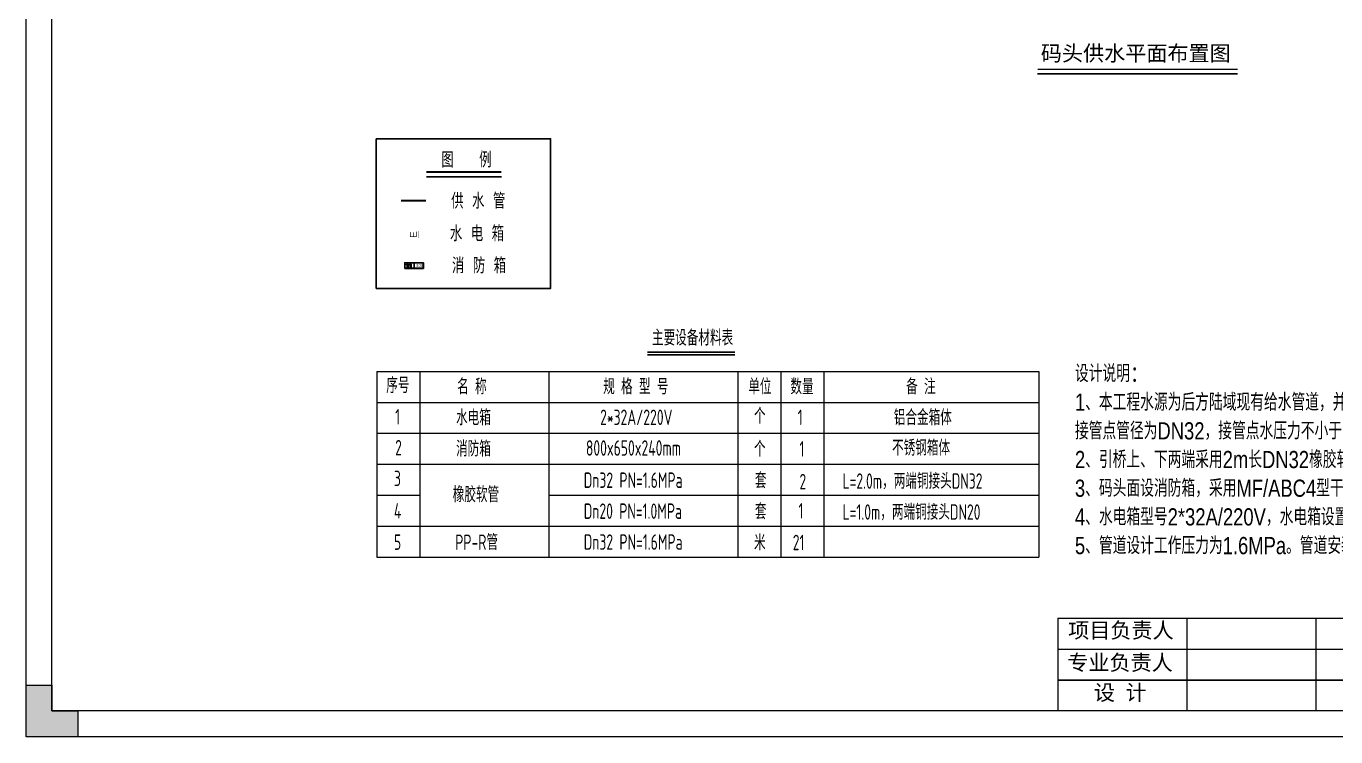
# Model space of a CAD drawing. Header units: millimetres. Extents: x 136606 to 1231039, y 82794 to 127364.
# Drawn here: x 1037301 to 1075385, y 82794 to 103447 of the extents above; entities that cross this region are included whole.
import ezdxf
from ezdxf.enums import TextEntityAlignment as Align

# ---------------------------------------------------------------- set-up
doc = ezdxf.new("R2010")
doc.units = ezdxf.units.MM
doc.layers.add('图框', color=7, linetype='Continuous', lineweight=13)
doc.layers.add('文本', color=3, linetype='Continuous', lineweight=13)
for name, color, linetype in [('水电箱', 40, 'Continuous'), ('消防箱', 112, 'Continuous'), ('给水标注', 7, 'Continuous'), ('给水管', 80, 'Continuous')]:
    doc.layers.add(name, color=color, linetype=linetype)
doc.styles.add('Arial', font='arial.ttf')
doc.styles.add('HZ', font='rs.shx', dxfattribs={"width": 0.8, "bigfont": 'hztxt.shx'})
doc.styles.add('hztxt', font='ros1.shx', dxfattribs={"width": 0.8, "bigfont": 'hztxt.shx'})
doc.styles.get("Standard").update_dxf_attribs({"font": 'arial.ttf'})
doc.styles.add('英文注解', font='arial.ttf')

# ---------------------------------------------------------------- blocks, each defined once
blk = doc.blocks.new('GW-TK')
at = {"layer": '图框', "linetype": 'Continuous', "lineweight": 0}
h = blk.add_hatch(color=256, dxfattribs=at)
h.dxf.hatch_style = 1
h.paths.add_polyline_path([(927193.56, 464418.01), (927193.56, 464423.01), (927188.55, 464423.01), (927188.55, 464428.01), (927183.55, 464428.01), (927183.55, 464418.01)])
at = {"layer": '图框', "linetype": 'Continuous'}
for p, q in [((927383.55, 464441.02), (927383.55, 464423.01)), ((927408.55, 464441.02), (927408.55, 464423.01)), ((927433.55, 464441.02), (927433.55, 464423.01)), ((927383.55, 464435.01), (927523.55, 464435.01)), ((927451.56, 464429.01), (927383.55, 464429.01)), ((927383.55, 464429.01), (927598.55, 464429.01))]:
    blk.add_line(p, q, dxfattribs=at)
at = {"layer": '图框'}
for points in [[(927183.55, 464715.01), (927603.55, 464715.01), (927603.55, 464418.01), (927183.55, 464418.01)], [(927188.55, 464710.01), (927598.55, 464710.01), (927598.55, 464423.01), (927188.55, 464423.01)]]:
    blk.add_lwpolyline(points, close=True, dxfattribs=at)
at = {"layer": '图框', "linetype": 'Continuous'}
blk.add_lwpolyline([(927383.55, 464441.02), (927598.55, 464441.02)], dxfattribs=at)
at = {"layer": '图框', "linetype": 'Continuous', "lineweight": 0}
blk.add_lwpolyline([(927188.55, 464428.01), (927188.55, 464423.01), (927193.56, 464423.01), (927193.56, 464418.01), (927183.55, 464418.01), (927183.55, 464428.01)], close=True, dxfattribs=at)
at = {"layer": '图框', "linetype": 'Continuous', "char_height": 3, "attachment_point": 1}
for s, width, heights, insert in [('{\\fSimSun|b0|i0|c134|p2;项目负责人}', 26.0225, [0], (927385.56, 464440.15)), ('{\\fSimSun|b0|i0|c134|p2;专业负责人}', 24.6361, [2.04], (927385.39, 464433.9)), ('{\\fSimSun|b0|i0|c134|p2;设 计}', 16.2353, [0], (927390.55, 464428.09))]:
    blk.add_mtext_dynamic_manual_height_columns(s, width=width, gutter_width=17.5, heights=heights, dxfattribs=dict(at, insert=insert))
blk = doc.blocks.new('*U864')
at = {"layer": '消防箱'}
h = blk.add_hatch(color=240, dxfattribs=at)
h.dxf.hatch_style = 1
edge = h.paths.add_edge_path()
edge.add_line((-208, 35), (-193, 35))
edge.add_line((-193, 35), (-193, 41))
edge.add_line((-193, 41), (-208, 41))
edge.add_ellipse((-203, 15), major_axis=(0, 25.6), ratio=0.999994, start_angle=9.5957, end_angle=90.002)
edge.add_ellipse((-192, -3), major_axis=(0, 40.9), ratio=0.999994, start_angle=22.0899, end_angle=63.8382, ccw=False)
h.paths.add_polyline_path([(-183, 48), (-193, 48), (-193, 41), (-183, 41)])
h.paths.add_polyline_path([(-183, 41), (-193, 41), (-193, 35), (-183, 35)])
h.paths.add_polyline_path([(-167, 41), (-183, 41), (-183, 35), (-167, 35)])
h.paths.add_polyline_path([(-183, 35), (-193, 35), (-193, 24), (-183, 24)])
h.paths.add_polyline_path([(-172, 24), (-204, 24), (-204, -47), (-172, -47)])
h = blk.add_hatch(color=240, dxfattribs=at)
h.dxf.hatch_style = 1
edge = h.paths.add_edge_path()
edge.add_line((-122, 35), (-108, 35))
edge.add_line((-108, 35), (-108, 41))
edge.add_line((-108, 41), (-122, 41))
edge.add_ellipse((-118, 15), major_axis=(0, 25.6), ratio=0.999994, start_angle=9.5957, end_angle=90.002)
edge.add_ellipse((-107, -3), major_axis=(0, 40.9), ratio=0.999994, start_angle=22.0899, end_angle=63.8382, ccw=False)
h.paths.add_polyline_path([(-97, 48), (-108, 48), (-108, 41), (-97, 41)])
h.paths.add_polyline_path([(-97, 41), (-108, 41), (-108, 35), (-97, 35)])
h.paths.add_polyline_path([(-81, 41), (-97, 41), (-97, 35), (-81, 35)])
h.paths.add_polyline_path([(-97, 35), (-108, 35), (-108, 24), (-97, 24)])
h.paths.add_polyline_path([(-87, 24), (-118, 24), (-118, -47), (-87, -47)])
at = {"layer": '消防箱', "color": 240}
for p, q in [((-208, 41, 0), (-167, 41, 0)), ((-208, 35, 0), (-167, 35, 0)), ((-204, 24, 0), (-172, 24, 0)), ((-204, -47, 0), (-204, 24, 0)), ((-193, 24, 0), (-193, 48, 0)), ((-183, 48, 0), (-193, 48, 0)), ((-183, 24, 0), (-183, 48, 0)), ((-172, 24, 0), (-172, -47, 0)), ((-167, 35, 0), (-167, 41, 0)), ((-122, 41, 0), (-81, 41, 0)), ((-122, 35, 0), (-81, 35, 0)), ((-118, 24, 0), (-87, 24, 0)), ((-118, -47, 0), (-118, 24, 0)), ((-108, 24, 0), (-108, 48, 0)), ((-97, 48, 0), (-108, 48, 0)), ((-97, 24, 0), (-97, 48, 0)), ((-87, 24, 0), (-87, -47, 0)), ((-81, 35, 0), (-81, 41, 0)), ((-172, -47, 0), (-204, -47, 0)), ((-87, -47, 0), (-118, -47, 0))]:
    blk.add_line(p, q, dxfattribs=at)
at = {"layer": '消防箱', "color": 7}
for points in [[(-270, -81), (270, -81), (270, 81), (-270, 81)], [(-269, -80), (269, -80), (269, 80), (-269, 80)]]:
    blk.add_lwpolyline(points, close=True, dxfattribs=at)
blk.add_lwpolyline([(0, 81), (0, -81)], dxfattribs=at)
at = {"layer": '消防箱', "color": 240}
for centre, major_axis, start_param, end_param in [((-203, 15, 0), (0, 25.6), 0.167476, 1.570832), ((-192, -3, 0), (0, 40.9), 0.385541, 1.114187), ((-118, 15, 0), (0, 25.6), 0.167476, 1.570832), ((-107, -3, 0), (0, 40.9), 0.385541, 1.114187)]:
    blk.add_ellipse(centre, major_axis=major_axis, ratio=0.999994, start_param=start_param, end_param=end_param, dxfattribs=at)
at = {"layer": '消防箱', "color": 240, "insert": (60, 35, 0), "char_height": 67.5, "attachment_point": 1, "style": '英文注解'}
blk.add_mtext_dynamic_manual_height_columns('SOS', width=76.5, gutter_width=8.44, heights=[0], dxfattribs=at)
blk = doc.blocks.new('*U863')
at = {"color": 0, "linetype": 'ByBlock', "lineweight": -2, "transparency": 16777216}
blk.add_blockref('*U864', (0, 0), dxfattribs=at)
blk = doc.blocks.new('水电箱A')
at = {"layer": '水电箱', "color": 2, "const_width": 3}
blk.add_lwpolyline([(-30, 210), (270, 210), (270, -210), (-30, -210)], close=True, dxfattribs=at)
at = {"layer": '水电箱', "color": 2}
blk.add_text('E', height=300, dxfattribs=at).set_placement((-24, -153))

msp = doc.modelspace()

# ---------------------------------------------------------------- linework, layer by layer
msp.add_line((1055364.2386, 93892.0479, 0), (1057913.1274, 93892.0479, 0))
msp.add_lwpolyline([(1066710.5926, 102059.5464), (1072529.4824, 102059.5464)])
at = {"elevation": 0}
msp.add_lwpolyline([(1047482.377, 100177.9822), (1052550.6421, 100177.9822), (1052550.6421, 95825.1552), (1047482.377, 95825.1552)], close=True, dxfattribs=at)
at = {"const_width": 40.2188, "elevation": 0, "flags": 128}
msp.add_lwpolyline([(1055364.2386, 93972.4855), (1057913.1274, 93972.4855)], dxfattribs=at)
at = {"layer": '文本'}
for p, q in [((1047497.3459, 93414.2265, 0), (1066747.3459, 93414.2265, 0)), ((1047497.3459, 93414.2265, 0), (1047497.3459, 88014.2265, 0)), ((1048747.3459, 93414.2265, 0), (1048747.3459, 88014.2265, 0)), ((1052497.3459, 93414.2265, 0), (1052497.3459, 88014.2265, 0)), ((1057997.3459, 93414.2265, 0), (1057997.3459, 88014.2265, 0)), ((1059247.3459, 93414.2265, 0), (1059247.3459, 88014.2265, 0)), ((1060497.3459, 93414.2265, 0), (1060497.3459, 88014.2265, 0)), ((1066747.3459, 93414.2265, 0), (1066747.3459, 88014.2265, 0)), ((1047497.3459, 92514.2265, 0), (1066747.3459, 92514.2265, 0)), ((1047497.3459, 91614.2265, 0), (1066747.3459, 91614.2265, 0)), ((1047497.3459, 90714.2265, 0), (1066747.3459, 90714.2265, 0)), ((1047497.3459, 89814.2265, 0), (1048747.3459, 89814.2265, 0)), ((1052497.3459, 89814.2265, 0), (1066747.3459, 89814.2265, 0)), ((1047497.3459, 88914.2265, 0), (1066747.3459, 88914.2265, 0)), ((1047497.3459, 88014.2265, 0), (1066747.3459, 88014.2265, 0))]:
    msp.add_line(p, q, dxfattribs=at)
at = {"layer": '文本', "color": 7, "const_width": 41.0063}
msp.add_lwpolyline([(1066710.5926, 102197.0464), (1072529.4824, 102197.0464)], dxfattribs=at)
at = {"layer": '给水标注', "color": 0}
msp.add_line((1048937.9409, 99068.2002, 0), (1051118.1895, 99068.2002, 0), dxfattribs=at)
at = {"layer": '给水标注', "color": 0, "const_width": 55, "elevation": 0}
msp.add_lwpolyline([(1048937.9409, 99208.8589), (1051118.1895, 99208.8589)], dxfattribs=at)
at = {"layer": '给水管', "color": 4, "lineweight": -3, "const_width": 55, "elevation": 0}
msp.add_lwpolyline([(1048201.7951, 98378.9271), (1048928.1813, 98378.9271)], dxfattribs=at)

# ---------------------------------------------------------------- block references
at = {"xscale": 150, "yscale": 150, "zscale": 150}
msp.add_blockref('GW-TK', (-138040232.3137, -69579907.2778), dxfattribs=at)
msp.add_blockref('*U863', (1048580.5936, 96490.5448, 0))
at = {"layer": '水电箱', "xscale": 0.6750000000000003, "yscale": 0.6750000000000003, "zscale": 0.6750000000000003, "rotation": 89.99999999999999}
msp.add_blockref('水电箱A', (1048556.6783, 97310.6914, 0), dxfattribs=at)

# ---------------------------------------------------------------- texts
at = {"char_height": 450, "width": 2357.969719, "attachment_point": 3, "rotation": 0.00005464, "style": 'HZ'}
for s, insert in [('图   例', (1050833.5159, 99789.7681)), ('供 水 管', (1051234.1317, 98591.3234)), ('水 电 箱', (1051197.3408, 97645.2358)), ('消 防 箱', (1051256.2097, 96715.8925))]:
    msp.add_mtext(s, dxfattribs=dict(at, insert=insert))
at = {"layer": '文本', "color": 7, "style": 'Arial'}
msp.add_text('码头供水平面布置图', height=450, dxfattribs=at).set_placement((1066805.6413, 102661.0888), align=Align.MIDDLE_LEFT)
at = {"layer": '文本', "style": 'hztxt', "width": 0.75}
for s, p in [('主要设备材料表', (1055497.6837, 94164.5989, 0)), ('序号', (1047773.1964, 92783.735, 0)), ('名 称', (1049833.0649, 92746.0849, 0)), ('规 格 型 号', (1054079.1441, 92746.0849, 0)), ('单位', (1058297.8706, 92746.0849, 0)), ('数量', (1059523.8822, 92746.0849, 0)), ('备 注', (1062890.7775, 92746.0849, 0)), ('1', (1048029.244, 91871.0486, 0)), ('水电箱', (1049801.4989, 91848.7211, 0)), ('2*32A/220V', (1053991.0728, 91855.21, 0)), ('个', (1058465.1791, 91891.3529, 0)), ('1', (1059735.7561, 91854.2185, 0)), ('铝合金箱体', (1062531.4541, 91848.7211, 0)), ('2', (1048029.2441, 90971.6897, 0)), ('消防箱', (1049801.4989, 90940.235, 0)), ('800x650x240mm', (1053577.2508, 90962.709, 0)), ('个', (1058465.1791, 90933.328, 0)), ('不锈钢箱体', (1062479.8235, 90966.6488, 0)), ('1', (1059788.5611, 90938.1, 0)), ('3', (1047996.0319, 90080.3151, 0)), ('Dn32 PN=1.6MPa', (1053514.5196, 90027.2327, 0)), ('套', (1058491.924, 90014.9085, 0)), ('2', (1059787.6424, 89985.9807, 0)), ('L=2.0m，两端铜接头DN32 ', (1061040.4411, 90002.0991, 0)), ('橡胶软管', (1049704.8664, 89611.0365, 0)), ('4', (1047996.0319, 89136.085, 0)), ('Dn20 PN=1.0MPa', (1053514.5196, 89127.2327, 0)), ('套', (1058491.924, 89114.9085, 0)), ('1', (1059759.8359, 89138.4177, 0)), ('L=1.0m，两端铜接头DN20 ', (1061040.4411, 89102.0991, 0)), ('5', (1047996.0319, 88227.5926, 0)), ('PP-R管', (1049776.4966, 88223.6717, 0)), ('Dn32 PN=1.6MPa', (1053514.5196, 88230.3719, 0)), ('米', (1058465.1791, 88214.6872, 0)), ('21', (1059592.2469, 88217.4147, 0))]:
    msp.add_text(s, height=450, dxfattribs=at).set_placement(p)
at = {"layer": '文本', "color": 7, "insert": (1067798.5901, 95270.1334, 0), "char_height": 500, "width": 23277.142408, "attachment_point": 1, "style": 'hztxt'}
msp.add_mtext('{\\C256;\\P\\A1;\\C7;\\P设计说明\\fSimSun|b0|i0|c134|p2;：\\A0;\\Fhztxt_e,hztxt|c134;\\C256;\\P1、本工程水源为后方陆域现有给水管道，并由甲方单位负责，将供水接人点接引至联系桥接岸端部。\\P接管点管径为DN32，接管点水压力不小于1.6MPa，\\A1;水质符合《生活饮用水卫生标准》\\A0;（GB 5749-2006）\\A1;的规定\\C7;。\\A0;\\C256;\\P2、引桥上、下两端采用2m长DN32橡胶软管进行连接；供水管接入水电箱处采用1m长DN20橡胶软管进行连接。\\P3、码头面设消防箱，采用MF/ABC4型干粉灭火器,置于灭火器箱内，放在位置明显和便于取用的地方。\\P4、水电箱型号2*32A/220V，水电箱设置双边插座，浮桥两侧均设置水电槽盖板。\\P5、管道设计工作压力为1.6MPa。管道安装完毕后,应进行水压试验，水压试验压力为1.0MPa,不得将气压试验代替水压试验。}', dxfattribs=at)

doc.saveas('drawing.dxf')
